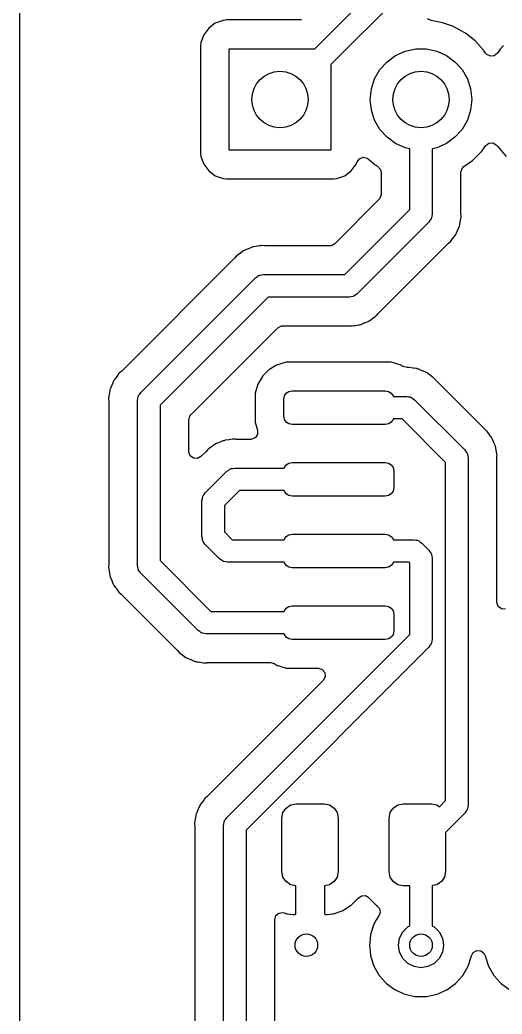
# Model space of a CAD drawing. Extents: x 61 to 228, y -146 to -45.
# Drawn here: x 61.47 to 70.02, y -131.78 to -114.16 of the extents above; entities that cross this region are included whole.
import ezdxf

# ---------------------------------------------------------------- set-up
doc = ezdxf.new("R2010")
doc.units = 0
doc.layers.add('BLACK', color=7, linetype='CONTINUOUS')

msp = doc.modelspace()

# ---------------------------------------------------------------- linework, layer by layer
at = {"layer": 'BLACK', "linetype": 'CONTINUOUS'}
for p, q in [((61.4685, -145.415), (61.4685, -45.0845)), ((66.6972, -114.67), (68.6045, -112.763)), ((68.9459, -112.987), (66.98, -114.953)), ((65.1319, -114.161), (65.0697, -114.168)), ((66.4343, -114.161), (65.1319, -114.161)), ((66.4611, -114.159), (66.4343, -114.161)), ((68.7607, -114.171), (68.6971, -114.14)), ((64.8167, -114.307), (64.7294, -114.423)), ((64.9333, -114.219), (64.8167, -114.307)), ((65.0697, -114.168), (64.9333, -114.219)), ((68.9359, -114.203), (68.7607, -114.171)), ((68.941, -114.204), (68.9359, -114.203)), ((68.9359, -114.203), (68.9359, -114.203)), ((68.9459, -114.205), (68.941, -114.204)), ((69.1545, -114.279), (68.9459, -114.205)), ((68.9459, -114.205), (68.9459, -114.205)), ((69.1594, -114.281), (69.1545, -114.279)), ((69.1545, -114.279), (69.1545, -114.279)), ((69.1639, -114.283), (69.1594, -114.281)), ((69.3576, -114.39), (69.1639, -114.283)), ((69.1639, -114.283), (69.1639, -114.283)), ((64.7294, -114.423), (64.6783, -114.56)), ((69.3621, -114.393), (69.3576, -114.39)), ((69.3576, -114.39), (69.3576, -114.39)), ((69.3662, -114.396), (69.3621, -114.393)), ((69.5398, -114.533), (69.3662, -114.396)), ((69.3662, -114.396), (69.3662, -114.396)), ((64.6783, -114.56), (64.6715, -114.622)), ((64.6715, -114.622), (64.6715, -116.518)), ((65.18, -116.47), (65.18, -114.67)), ((65.18, -114.67), (66.6972, -114.67)), ((68.3019, -114.714), (68.4859, -114.675)), ((68.4859, -114.675), (68.6741, -114.675)), ((68.6741, -114.675), (68.8581, -114.714)), ((69.5439, -114.536), (69.5398, -114.533)), ((69.5398, -114.533), (69.5398, -114.533)), ((69.5966, -114.594), (69.5439, -114.536)), ((69.6907, -114.698), (69.5966, -114.594)), ((69.9816, -114.681), (69.9348, -114.749)), ((70.043, -114.616), (69.9816, -114.681)), ((67.9778, -114.901), (68.13, -114.791)), ((68.13, -114.791), (68.3019, -114.714)), ((68.8581, -114.714), (69.03, -114.791)), ((69.03, -114.791), (69.1822, -114.901)), ((69.6998, -114.708), (69.6907, -114.698)), ((69.7026, -114.712), (69.6998, -114.708)), ((69.725, -114.747), (69.7026, -114.712)), ((69.7026, -114.712), (69.7026, -114.712)), ((69.7457, -114.771), (69.725, -114.747)), ((69.8094, -114.802), (69.7457, -114.771)), ((69.8799, -114.794), (69.8094, -114.802)), ((69.9348, -114.749), (69.8799, -114.794)), ((66.98, -114.953), (66.98, -116.47)), ((67.7578, -115.204), (67.8519, -115.041)), ((67.8519, -115.041), (67.9778, -114.901)), ((69.1822, -114.901), (69.3081, -115.041)), ((69.3081, -115.041), (69.4022, -115.204)), ((67.6997, -115.383), (67.7578, -115.204)), ((69.4022, -115.204), (69.4603, -115.383)), ((67.68, -115.57), (67.6997, -115.383)), ((69.4603, -115.383), (69.48, -115.57)), ((67.6997, -115.757), (67.68, -115.57)), ((69.48, -115.57), (69.4603, -115.757)), ((67.7578, -115.936), (67.6997, -115.757)), ((69.4603, -115.757), (69.4022, -115.936)), ((67.8519, -116.099), (67.7578, -115.936)), ((67.9778, -116.239), (67.8519, -116.099)), ((69.3081, -116.099), (69.1822, -116.239)), ((69.4022, -115.936), (69.3081, -116.099)), ((68.13, -116.349), (67.9778, -116.239)), ((69.1822, -116.239), (69.03, -116.349)), ((68.3019, -116.426), (68.13, -116.349)), ((68.38, -116.443), (68.3019, -116.426)), ((68.38, -117.519), (68.38, -116.443)), ((68.8581, -116.426), (68.78, -116.443)), ((68.78, -116.443), (68.78, -117.602)), ((69.03, -116.349), (68.8581, -116.426)), ((69.6751, -116.46), (69.7254, -116.39)), ((69.7254, -116.39), (69.7814, -116.346)), ((69.7814, -116.346), (69.8521, -116.34)), ((69.8521, -116.34), (69.915, -116.373)), ((69.915, -116.373), (69.9351, -116.398)), ((69.9351, -116.398), (69.9368, -116.4)), ((69.9368, -116.4), (69.9368, -116.4)), ((69.9368, -116.4), (69.9395, -116.405)), ((69.9395, -116.405), (70.0911, -116.58)), ((64.6715, -116.518), (64.6783, -116.58)), ((64.6783, -116.58), (64.7294, -116.717)), ((66.98, -116.47), (65.18, -116.47)), ((67.4457, -116.677), (67.4883, -116.62)), ((67.4883, -116.62), (67.5549, -116.595)), ((67.5549, -116.595), (67.6242, -116.61)), ((67.6242, -116.61), (67.6441, -116.624)), ((67.6441, -116.624), (67.7693, -116.728)), ((69.4922, -116.649), (69.6563, -116.486)), ((69.6563, -116.486), (69.6751, -116.46)), ((64.7294, -116.717), (64.8167, -116.833)), ((67.3433, -116.833), (67.4306, -116.717)), ((67.4306, -116.717), (67.4345, -116.706)), ((67.4345, -116.706), (67.4457, -116.677)), ((67.7693, -116.728), (67.8012, -116.746)), ((67.8012, -116.746), (67.8091, -116.751)), ((67.8091, -116.751), (67.8578, -116.803)), ((67.8578, -116.803), (67.8715, -116.86)), ((69.2885, -116.86), (69.3085, -116.792)), ((69.3085, -116.792), (69.3413, -116.757)), ((69.3413, -116.757), (69.4922, -116.649)), ((64.8167, -116.833), (64.9333, -116.921)), ((64.9333, -116.921), (65.0697, -116.972)), ((65.0697, -116.972), (65.1319, -116.978)), ((65.1319, -116.978), (67.0281, -116.978)), ((67.0281, -116.978), (67.0903, -116.972)), ((67.0903, -116.972), (67.2267, -116.921)), ((67.2267, -116.921), (67.3433, -116.833)), ((67.8715, -116.86), (67.8715, -117.256)), ((69.2885, -117.577), (69.2885, -116.86)), ((67.8515, -117.324), (67.8346, -117.345)), ((67.8715, -117.256), (67.8515, -117.324)), ((67.8346, -117.345), (67.0534, -118.127)), ((67.2272, -118.672), (68.38, -117.519)), ((68.7601, -117.689), (68.7392, -117.715)), ((68.7626, -117.678), (68.7601, -117.689)), ((68.7688, -117.668), (68.7626, -117.678)), ((68.7725, -117.635), (68.7688, -117.668)), ((68.78, -117.602), (68.7725, -117.635)), ((69.2807, -117.71), (69.2909, -117.654)), ((69.2887, -117.585), (69.2885, -117.577)), ((69.2923, -117.647), (69.2887, -117.585)), ((69.2909, -117.654), (69.2923, -117.647)), ((68.7214, -117.743), (67.4512, -119.014)), ((68.7392, -117.715), (68.7214, -117.743)), ((69.2365, -117.87), (69.261, -117.815)), ((69.261, -117.815), (69.2624, -117.808)), ((69.2624, -117.808), (69.2632, -117.805)), ((69.2632, -117.805), (69.2679, -117.789)), ((69.2679, -117.789), (69.2685, -117.787)), ((69.2685, -117.787), (69.2713, -117.779)), ((69.2713, -117.779), (69.2796, -117.716)), ((69.2796, -117.716), (69.2807, -117.71)), ((69.1104, -118.08), (69.1471, -118.027)), ((69.1471, -118.027), (69.151, -118.022)), ((69.151, -118.022), (69.1905, -117.972)), ((69.1905, -117.972), (69.1936, -117.965)), ((69.1936, -117.965), (69.195, -117.963)), ((69.195, -117.963), (69.2034, -117.948)), ((69.2034, -117.948), (69.2046, -117.945)), ((69.2046, -117.945), (69.209, -117.939)), ((69.209, -117.939), (69.2121, -117.931)), ((69.2121, -117.931), (69.2322, -117.88)), ((69.2322, -117.88), (69.2348, -117.874)), ((69.2348, -117.874), (69.2365, -117.87)), ((65.5151, -118.217), (65.4688, -118.234)), ((65.5212, -118.214), (65.5151, -118.217)), ((65.5728, -118.192), (65.5212, -118.214)), ((65.5797, -118.189), (65.5728, -118.192)), ((65.5872, -118.187), (65.5797, -118.189)), ((65.5897, -118.187), (65.5872, -118.187)), ((65.606, -118.182), (65.5897, -118.187)), ((65.6087, -118.182), (65.606, -118.182)), ((65.6158, -118.179), (65.6087, -118.182)), ((65.6792, -118.171), (65.6158, -118.179)), ((65.6857, -118.17), (65.6792, -118.171)), ((65.7164, -118.165), (65.6857, -118.17)), ((65.7412, -118.161), (65.7164, -118.165)), ((65.7486, -118.159), (65.7412, -118.161)), ((65.7412, -118.161), (65.7412, -118.161)), ((65.7562, -118.16), (65.7486, -118.159)), ((65.8063, -118.163), (65.7562, -118.16)), ((65.7562, -118.16), (65.7562, -118.16)), ((65.8149, -118.163), (65.8063, -118.163)), ((66.9643, -118.163), (65.8149, -118.163)), ((66.9911, -118.161), (66.9643, -118.163)), ((67.0534, -118.127), (66.9911, -118.161)), ((67.8284, -119.356), (69.0605, -118.123)), ((69.0605, -118.123), (69.0668, -118.118)), ((69.0668, -118.118), (69.1047, -118.085)), ((69.1047, -118.085), (69.1104, -118.08)), ((69.1047, -118.085), (69.1047, -118.085)), ((65.2676, -118.388), (63.2735, -120.383)), ((65.2726, -118.383), (65.2676, -118.388)), ((65.309, -118.342), (65.2726, -118.383)), ((65.314, -118.337), (65.309, -118.342)), ((65.309, -118.342), (65.309, -118.342)), ((65.3203, -118.332), (65.314, -118.337)), ((65.3667, -118.3), (65.3203, -118.332)), ((65.3203, -118.332), (65.3203, -118.332)), ((65.372, -118.297), (65.3667, -118.3)), ((65.4227, -118.258), (65.372, -118.297)), ((65.4296, -118.255), (65.4227, -118.258)), ((65.4319, -118.253), (65.4296, -118.255)), ((65.4467, -118.245), (65.4319, -118.253)), ((65.4491, -118.244), (65.4467, -118.245)), ((65.4553, -118.24), (65.4491, -118.244)), ((65.4688, -118.234), (65.4553, -118.24)), ((63.6126, -120.763), (65.6448, -118.73)), ((65.6448, -118.73), (65.6731, -118.713)), ((65.6731, -118.713), (65.6993, -118.692)), ((65.6993, -118.692), (65.7105, -118.689)), ((65.7105, -118.689), (65.7202, -118.683)), ((65.7202, -118.683), (65.7534, -118.679)), ((65.7534, -118.679), (65.786, -118.672)), ((65.786, -118.672), (67.2272, -118.672)), ((65.8688, -119.072), (63.954, -120.987)), ((67.31, -119.072), (65.8688, -119.072)), ((67.3426, -119.065), (67.31, -119.072)), ((67.3758, -119.061), (67.3426, -119.065)), ((67.3855, -119.055), (67.3758, -119.061)), ((67.3967, -119.052), (67.3855, -119.055)), ((67.4229, -119.031), (67.3967, -119.052)), ((67.4512, -119.014), (67.4229, -119.031)), ((67.6733, -119.486), (67.724, -119.447)), ((67.724, -119.447), (67.7293, -119.444)), ((67.7293, -119.444), (67.7757, -119.412)), ((67.7757, -119.412), (67.782, -119.407)), ((67.7757, -119.412), (67.7757, -119.412)), ((67.782, -119.407), (67.7954, -119.392)), ((67.7954, -119.392), (67.8234, -119.361)), ((67.8234, -119.361), (67.8284, -119.356)), ((64.4994, -121.161), (66.0426, -119.617)), ((66.0426, -119.617), (66.1049, -119.583)), ((66.1049, -119.583), (66.1317, -119.581)), ((66.1317, -119.581), (67.2811, -119.581)), ((67.2811, -119.581), (67.2897, -119.581)), ((67.2897, -119.581), (67.3398, -119.584)), ((67.3398, -119.584), (67.3398, -119.584)), ((67.3398, -119.584), (67.3474, -119.585)), ((67.3474, -119.585), (67.3548, -119.583)), ((67.3548, -119.583), (67.3874, -119.578)), ((67.3548, -119.583), (67.3548, -119.583)), ((67.3874, -119.578), (67.4103, -119.574)), ((67.4103, -119.574), (67.4168, -119.573)), ((67.4168, -119.573), (67.4802, -119.565)), ((67.4802, -119.565), (67.4873, -119.562)), ((67.4873, -119.562), (67.49, -119.562)), ((67.49, -119.562), (67.5063, -119.557)), ((67.5063, -119.557), (67.5088, -119.557)), ((67.5088, -119.557), (67.5163, -119.555)), ((67.5163, -119.555), (67.5748, -119.53)), ((67.5748, -119.53), (67.5809, -119.527)), ((67.5809, -119.527), (67.5863, -119.525)), ((67.5863, -119.525), (67.6407, -119.504)), ((67.6407, -119.504), (67.6469, -119.5)), ((67.6469, -119.5), (67.6493, -119.499)), ((67.6493, -119.499), (67.6641, -119.491)), ((67.6641, -119.491), (67.6664, -119.489)), ((67.6664, -119.489), (67.6733, -119.486)), ((66.0093, -120.286), (65.896, -120.353)), ((66.0324, -120.272), (66.0093, -120.286)), ((66.04, -120.27), (66.0324, -120.272)), ((66.1277, -120.244), (66.04, -120.27)), ((66.04, -120.27), (66.04, -120.27)), ((66.1922, -120.225), (66.1277, -120.244)), ((66.1986, -120.225), (66.1922, -120.225)), ((66.227, -120.223), (66.1986, -120.225)), ((66.1986, -120.225), (66.1986, -120.225)), ((66.2295, -120.222), (66.227, -120.223)), ((66.227, -120.223), (66.227, -120.223)), ((68.0125, -120.222), (66.2295, -120.222)), ((68.0149, -120.223), (68.0125, -120.222)), ((68.015, -120.223), (68.0149, -120.223)), ((68.0434, -120.225), (68.015, -120.223)), ((68.0498, -120.225), (68.0434, -120.225)), ((68.0434, -120.225), (68.0434, -120.225)), ((68.1143, -120.244), (68.0498, -120.225)), ((68.202, -120.27), (68.1143, -120.244)), ((68.2096, -120.272), (68.202, -120.27)), ((68.202, -120.27), (68.202, -120.27)), ((68.263, -120.303), (68.2096, -120.272)), ((68.3344, -120.321), (68.263, -120.303)), ((68.3632, -120.319), (68.3344, -120.321)), ((68.3708, -120.319), (68.3632, -120.319)), ((68.3632, -120.319), (68.3632, -120.319)), ((68.4336, -120.33), (68.3708, -120.319)), ((68.4401, -120.331), (68.4336, -120.33)), ((68.4538, -120.333), (68.4401, -120.331)), ((68.496, -120.339), (68.4538, -120.333)), ((63.1829, -120.484), (63.1435, -120.534)), ((63.1869, -120.479), (63.1829, -120.484)), ((63.2192, -120.433), (63.1869, -120.479)), ((63.2236, -120.426), (63.2192, -120.433)), ((63.2672, -120.388), (63.2236, -120.426)), ((63.2735, -120.383), (63.2672, -120.388)), ((65.7675, -120.481), (65.7219, -120.558)), ((65.7715, -120.474), (65.7675, -120.481)), ((65.7675, -120.481), (65.7675, -120.481)), ((65.8892, -120.357), (65.7715, -120.474)), ((65.896, -120.353), (65.8892, -120.357)), ((65.896, -120.353), (65.896, -120.353)), ((68.5035, -120.34), (68.496, -120.339)), ((68.496, -120.339), (68.496, -120.339)), ((68.5106, -120.342), (68.5035, -120.34)), ((68.5132, -120.343), (68.5106, -120.342)), ((68.5294, -120.348), (68.5132, -120.343)), ((68.532, -120.349), (68.5294, -120.348)), ((68.5394, -120.35), (68.532, -120.349)), ((68.5977, -120.376), (68.5394, -120.35)), ((68.6037, -120.379), (68.5977, -120.376)), ((68.6562, -120.399), (68.6037, -120.379)), ((68.6633, -120.402), (68.6562, -120.399)), ((68.6562, -120.399), (68.6562, -120.399)), ((68.6695, -120.406), (68.6633, -120.402)), ((68.6718, -120.408), (68.6695, -120.406)), ((68.6865, -120.416), (68.6718, -120.408)), ((68.6888, -120.417), (68.6865, -120.416)), ((68.6957, -120.421), (68.6888, -120.417)), ((68.7017, -120.425), (68.6957, -120.421)), ((68.746, -120.46), (68.7017, -120.425)), ((68.7513, -120.464), (68.746, -120.46)), ((68.8036, -120.501), (68.7513, -120.464)), ((68.8277, -120.528), (68.8036, -120.501)), ((63.0992, -120.632), (63.073, -120.691)), ((63.1018, -120.626), (63.0992, -120.632)), ((63.1222, -120.574), (63.1018, -120.626)), ((63.125, -120.567), (63.1222, -120.574)), ((63.1222, -120.574), (63.1222, -120.574)), ((63.1294, -120.561), (63.125, -120.567)), ((63.1306, -120.558), (63.1294, -120.561)), ((63.139, -120.543), (63.1306, -120.558)), ((63.1404, -120.541), (63.139, -120.543)), ((63.1435, -120.534), (63.1404, -120.541)), ((65.6869, -120.617), (65.6404, -120.777)), ((65.7219, -120.558), (65.6869, -120.617)), ((68.8416, -120.544), (68.8277, -120.528)), ((68.8474, -120.55), (68.8416, -120.544)), ((69.6986, -121.402), (68.8474, -120.55)), ((63.0533, -120.796), (63.0417, -120.859)), ((63.0417, -120.859), (63.0421, -120.867)), ((63.0544, -120.79), (63.0533, -120.796)), ((63.0617, -120.734), (63.0544, -120.79)), ((63.0627, -120.727), (63.0617, -120.734)), ((63.0617, -120.734), (63.0617, -120.734)), ((63.0655, -120.719), (63.0627, -120.727)), ((63.0661, -120.717), (63.0655, -120.719)), ((63.0708, -120.701), (63.0661, -120.717)), ((63.0716, -120.698), (63.0708, -120.701)), ((63.073, -120.691), (63.0716, -120.698)), ((63.5615, -120.871), (63.5652, -120.838)), ((63.5652, -120.838), (63.5714, -120.828)), ((63.5714, -120.828), (63.5739, -120.817)), ((63.5739, -120.817), (63.5948, -120.791)), ((63.5948, -120.791), (63.6126, -120.763)), ((65.6384, -120.803), (65.6375, -120.814)), ((65.6375, -120.814), (65.6375, -121.248)), ((65.6399, -120.784), (65.6384, -120.803)), ((65.6404, -120.777), (65.6399, -120.784)), ((65.6399, -120.784), (65.6399, -120.784)), ((66.146, -120.881), (66.1574, -120.824)), ((66.1574, -120.824), (66.1899, -120.775)), ((66.1899, -120.775), (66.2386, -120.742)), ((66.2386, -120.742), (66.296, -120.731)), ((66.296, -120.731), (67.946, -120.731)), ((67.946, -120.731), (68.0034, -120.742)), ((68.0034, -120.742), (68.0521, -120.775)), ((68.0521, -120.775), (68.0846, -120.824)), ((68.0846, -120.824), (68.0861, -120.831)), ((68.0861, -120.831), (68.3263, -120.831)), ((68.3263, -120.831), (68.3589, -120.838)), ((68.3589, -120.838), (68.3921, -120.842)), ((68.3921, -120.842), (68.4018, -120.848)), ((68.4018, -120.848), (68.413, -120.851)), ((68.413, -120.851), (68.4391, -120.872)), ((63.0421, -120.867), (63.0421, -120.867)), ((63.0421, -120.867), (63.0453, -120.921)), ((63.0453, -120.921), (63.0455, -120.929)), ((63.0455, -120.929), (63.0455, -123.796)), ((63.554, -120.904), (63.5615, -120.871)), ((63.554, -123.825), (63.554, -120.904)), ((63.954, -120.987), (63.954, -123.742)), ((66.146, -121.181), (66.146, -120.881)), ((68.4391, -120.872), (68.4674, -120.89)), ((68.4674, -120.89), (69.3567, -121.779)), ((64.4625, -121.25), (64.4825, -121.182)), ((64.4825, -121.182), (64.4994, -121.161)), ((66.1574, -121.238), (66.146, -121.181)), ((64.4625, -121.81), (64.4625, -121.25)), ((65.6375, -121.248), (65.6377, -121.25)), ((65.6377, -121.25), (65.6377, -121.25)), ((65.6377, -121.25), (65.6392, -121.27)), ((65.6392, -121.27), (65.6404, -121.285)), ((65.6404, -121.285), (65.6422, -121.291)), ((65.6422, -121.291), (65.6422, -121.291)), ((65.6422, -121.291), (65.683, -121.431)), ((66.1899, -121.287), (66.1574, -121.238)), ((66.2386, -121.32), (66.1899, -121.287)), ((66.296, -121.331), (66.2386, -121.32)), ((67.946, -121.331), (66.296, -121.331)), ((68.0034, -121.32), (67.946, -121.331)), ((68.0521, -121.287), (68.0034, -121.32)), ((68.0846, -121.238), (68.0521, -121.287)), ((68.0861, -121.231), (68.0846, -121.238)), ((68.2432, -121.231), (68.0861, -121.231)), ((69.015, -122.003), (68.2432, -121.231)), ((65.6442, -121.562), (65.5796, -121.591)), ((65.6828, -121.502), (65.6442, -121.562)), ((65.683, -121.431), (65.6828, -121.502)), ((69.7038, -121.407), (69.6986, -121.402)), ((69.7412, -121.44), (69.7038, -121.407)), ((69.7504, -121.448), (69.7412, -121.44)), ((69.7547, -121.454), (69.7504, -121.448)), ((69.7865, -121.501), (69.7547, -121.454)), ((69.7547, -121.454), (69.7547, -121.454)), ((69.7904, -121.506), (69.7865, -121.501)), ((69.7931, -121.51), (69.7904, -121.506)), ((69.8247, -121.551), (69.7931, -121.51)), ((69.8293, -121.557), (69.8247, -121.551)), ((69.8247, -121.551), (69.8247, -121.551)), ((69.8324, -121.564), (69.8293, -121.557)), ((69.8337, -121.566), (69.8324, -121.564)), ((69.8419, -121.581), (69.8337, -121.566)), ((64.8587, -121.729), (64.8123, -121.761)), ((64.864, -121.726), (64.8587, -121.729)), ((64.8814, -121.712), (64.864, -121.726)), ((64.9087, -121.691), (64.8814, -121.712)), ((64.9147, -121.687), (64.9087, -121.691)), ((64.9087, -121.691), (64.9087, -121.691)), ((64.9217, -121.684), (64.9147, -121.687)), ((64.9239, -121.682), (64.9217, -121.684)), ((64.9387, -121.674), (64.9239, -121.682)), ((64.9411, -121.673), (64.9387, -121.674)), ((64.9473, -121.669), (64.9411, -121.673)), ((64.9563, -121.665), (64.9473, -121.669)), ((65.0071, -121.646), (64.9563, -121.665)), ((65.0132, -121.643), (65.0071, -121.646)), ((65.0648, -121.621), (65.0132, -121.643)), ((65.0717, -121.618), (65.0648, -121.621)), ((65.0648, -121.621), (65.0648, -121.621)), ((65.0792, -121.616), (65.0717, -121.618)), ((65.0817, -121.616), (65.0792, -121.616)), ((65.0981, -121.611), (65.0817, -121.616)), ((65.1007, -121.611), (65.0981, -121.611)), ((65.1078, -121.608), (65.1007, -121.611)), ((65.1712, -121.6), (65.1078, -121.608)), ((65.1777, -121.599), (65.1712, -121.6)), ((65.2305, -121.59), (65.1777, -121.599)), ((65.2332, -121.59), (65.2305, -121.59)), ((65.2406, -121.588), (65.2332, -121.59)), ((65.2332, -121.59), (65.2332, -121.59)), ((65.2482, -121.589), (65.2406, -121.588)), ((65.2983, -121.592), (65.2482, -121.589)), ((65.2482, -121.589), (65.2482, -121.589)), ((65.3069, -121.593), (65.2983, -121.592)), ((65.562, -121.593), (65.3069, -121.593)), ((65.5796, -121.591), (65.562, -121.593)), ((69.8432, -121.583), (69.8419, -121.581)), ((69.8475, -121.589), (69.8432, -121.583)), ((69.8502, -121.596), (69.8475, -121.589)), ((69.8701, -121.649), (69.8502, -121.596)), ((69.8502, -121.596), (69.8502, -121.596)), ((69.8726, -121.655), (69.8701, -121.649)), ((69.8926, -121.701), (69.8726, -121.655)), ((69.8982, -121.714), (69.8926, -121.701)), ((69.8995, -121.721), (69.8982, -121.714)), ((69.9003, -121.724), (69.8995, -121.721)), ((69.9048, -121.74), (69.9003, -121.724)), ((69.9054, -121.743), (69.9048, -121.74)), ((64.4628, -121.819), (64.4625, -121.81)), ((64.4876, -121.886), (64.4628, -121.819)), ((64.5445, -121.928), (64.4876, -121.886)), ((64.6776, -121.899), (64.6153, -121.933)), ((64.7596, -121.817), (64.6776, -121.899)), ((64.7646, -121.812), (64.7596, -121.817)), ((64.801, -121.771), (64.7646, -121.812)), ((64.806, -121.766), (64.801, -121.771)), ((64.801, -121.771), (64.801, -121.771)), ((64.8123, -121.761), (64.806, -121.766)), ((64.8123, -121.761), (64.8123, -121.761)), ((69.3567, -121.779), (69.3744, -121.807)), ((69.3744, -121.807), (69.3952, -121.833)), ((69.3952, -121.833), (69.3978, -121.844)), ((69.3978, -121.844), (69.4039, -121.854)), ((69.4039, -121.854), (69.4076, -121.887)), ((69.4076, -121.887), (69.415, -121.92)), ((69.9081, -121.75), (69.9054, -121.743)), ((69.9157, -121.812), (69.9081, -121.75)), ((69.9158, -121.813), (69.9157, -121.812)), ((69.9167, -121.82), (69.9158, -121.813)), ((69.9277, -121.883), (69.9167, -121.82)), ((69.9238, -121.94), (69.9272, -121.89)), ((69.9272, -121.89), (69.9277, -121.883)), ((69.9272, -121.89), (69.9272, -121.89)), ((64.6153, -121.933), (64.5445, -121.928)), ((66.1559, -122.101), (66.1574, -122.094)), ((66.1574, -122.094), (66.1899, -122.045)), ((66.1899, -122.045), (66.2386, -122.012)), ((66.2386, -122.012), (66.296, -122.001)), ((66.296, -122.001), (67.946, -122.001)), ((67.946, -122.001), (68.0034, -122.012)), ((68.0034, -122.012), (68.0521, -122.045)), ((68.0521, -122.045), (68.0846, -122.094)), ((68.0846, -122.094), (68.096, -122.151)), ((69.015, -127.994), (69.015, -122.003)), ((69.415, -121.92), (69.415, -128.077)), ((69.9235, -121.949), (69.9238, -121.94)), ((69.9235, -124.477), (69.9235, -121.949)), ((64.7556, -122.541), (65.1368, -122.159)), ((65.1368, -122.159), (65.1651, -122.142)), ((65.1651, -122.142), (65.1913, -122.121)), ((65.1913, -122.121), (65.2025, -122.118)), ((65.2025, -122.118), (65.2122, -122.112)), ((65.2122, -122.112), (65.2454, -122.108)), ((65.2454, -122.108), (65.278, -122.101)), ((65.278, -122.101), (66.1559, -122.101)), ((68.096, -122.151), (68.096, -122.451)), ((64.7045, -122.649), (64.7082, -122.616)), ((64.7082, -122.616), (64.7144, -122.606)), ((64.7144, -122.606), (64.7169, -122.595)), ((64.7169, -122.595), (64.7378, -122.569)), ((64.7378, -122.569), (64.7556, -122.541)), ((65.3608, -122.501), (65.097, -122.765)), ((66.1559, -122.501), (65.3608, -122.501)), ((66.1574, -122.508), (66.1559, -122.501)), ((66.1899, -122.557), (66.1574, -122.508)), ((66.2386, -122.59), (66.1899, -122.557)), ((66.296, -122.601), (66.2386, -122.59)), ((67.946, -122.601), (66.296, -122.601)), ((68.0034, -122.59), (67.946, -122.601)), ((68.0521, -122.557), (68.0034, -122.59)), ((68.0846, -122.508), (68.0521, -122.557)), ((68.096, -122.451), (68.0846, -122.508)), ((64.697, -122.682), (64.7045, -122.649)), ((64.697, -123.317), (64.697, -122.682)), ((65.097, -122.765), (65.097, -123.234)), ((64.7044, -123.35), (64.697, -123.317)), ((65.097, -123.234), (65.2338, -123.371)), ((66.1574, -123.364), (66.1899, -123.315)), ((66.1899, -123.315), (66.2386, -123.282)), ((66.2386, -123.282), (66.296, -123.271)), ((66.296, -123.271), (67.946, -123.271)), ((67.946, -123.271), (68.0034, -123.282)), ((68.0034, -123.282), (68.0521, -123.315)), ((68.0521, -123.315), (68.0846, -123.364)), ((64.7081, -123.383), (64.7044, -123.35)), ((64.7142, -123.393), (64.7081, -123.383)), ((64.7168, -123.404), (64.7142, -123.393)), ((64.7376, -123.43), (64.7168, -123.404)), ((64.7553, -123.458), (64.7376, -123.43)), ((65.0096, -123.712), (64.7553, -123.458)), ((65.2338, -123.371), (66.1559, -123.371)), ((66.1559, -123.371), (66.1574, -123.364)), ((68.0846, -123.364), (68.0861, -123.371)), ((68.0861, -123.371), (68.4533, -123.371)), ((68.4533, -123.371), (68.4859, -123.378)), ((68.4859, -123.378), (68.5191, -123.382)), ((68.5191, -123.382), (68.5288, -123.388)), ((68.5288, -123.388), (68.54, -123.391)), ((68.54, -123.391), (68.5661, -123.412)), ((68.5661, -123.412), (68.5944, -123.43)), ((68.5944, -123.43), (68.7217, -123.557)), ((68.7217, -123.557), (68.7394, -123.585)), ((68.7394, -123.585), (68.7602, -123.611)), ((68.7602, -123.611), (68.7628, -123.622)), ((68.7628, -123.622), (68.7689, -123.632)), ((68.7689, -123.632), (68.7726, -123.665)), ((68.7726, -123.665), (68.78, -123.698)), ((63.0424, -123.846), (63.0413, -123.862)), ((63.0452, -123.805), (63.0424, -123.846)), ((63.0455, -123.796), (63.0452, -123.805)), ((63.5614, -123.858), (63.554, -123.825)), ((63.954, -123.742), (64.8528, -124.641)), ((65.0379, -123.73), (65.0096, -123.712)), ((65.064, -123.751), (65.0379, -123.73)), ((65.0752, -123.754), (65.064, -123.751)), ((65.0849, -123.76), (65.0752, -123.754)), ((65.1181, -123.764), (65.0849, -123.76)), ((65.1507, -123.771), (65.1181, -123.764)), ((66.1559, -123.771), (65.1507, -123.771)), ((66.1574, -123.778), (66.1559, -123.771)), ((66.1899, -123.827), (66.1574, -123.778)), ((66.2386, -123.86), (66.1899, -123.827)), ((68.0521, -123.827), (68.0034, -123.86)), ((68.0846, -123.778), (68.0521, -123.827)), ((68.0861, -123.771), (68.0846, -123.778)), ((68.3702, -123.771), (68.0861, -123.771)), ((68.38, -123.781), (68.3702, -123.771)), ((68.38, -125.051), (68.38, -123.781)), ((68.78, -123.698), (68.78, -125.134)), ((63.0413, -123.862), (63.0426, -123.87)), ((63.0426, -123.87), (63.0426, -123.87)), ((63.0426, -123.87), (63.0447, -123.882)), ((63.0447, -123.882), (63.0519, -123.923)), ((63.0519, -123.923), (63.0523, -123.925)), ((63.0523, -123.925), (63.0532, -123.932)), ((63.0532, -123.932), (63.0609, -123.995)), ((63.0609, -123.995), (63.0636, -124.002)), ((63.0636, -124.002), (63.0642, -124.005)), ((63.0642, -124.005), (63.0687, -124.021)), ((63.0687, -124.021), (63.0694, -124.024)), ((63.0694, -124.024), (63.0708, -124.031)), ((63.0708, -124.031), (63.093, -124.082)), ((63.5651, -123.891), (63.5614, -123.858)), ((63.5712, -123.901), (63.5651, -123.891)), ((63.5738, -123.912), (63.5712, -123.901)), ((63.5946, -123.938), (63.5738, -123.912)), ((63.6123, -123.966), (63.5946, -123.938)), ((64.6286, -124.982), (63.6123, -123.966)), ((66.296, -123.871), (66.2386, -123.86)), ((67.946, -123.871), (66.296, -123.871)), ((68.0034, -123.86), (67.946, -123.871)), ((63.093, -124.082), (63.0964, -124.09)), ((63.0964, -124.09), (63.0989, -124.096)), ((63.0989, -124.096), (63.1186, -124.148)), ((63.1186, -124.148), (63.1215, -124.156)), ((63.1215, -124.156), (63.1258, -124.162)), ((63.1258, -124.162), (63.1271, -124.164)), ((63.1271, -124.164), (63.1353, -124.179)), ((63.1353, -124.179), (63.1366, -124.181)), ((63.1366, -124.181), (63.1397, -124.188)), ((63.1397, -124.188), (63.1727, -124.231)), ((63.1727, -124.231), (63.1786, -124.239)), ((63.1786, -124.239), (63.1825, -124.244)), ((63.1825, -124.244), (63.2143, -124.291)), ((63.2143, -124.291), (63.2143, -124.291)), ((63.2143, -124.291), (63.2186, -124.297)), ((63.2186, -124.297), (63.2243, -124.302)), ((63.2243, -124.302), (63.2243, -124.302)), ((63.2243, -124.302), (63.2652, -124.338)), ((63.2652, -124.338), (63.2704, -124.343)), ((63.2704, -124.343), (64.2485, -125.322)), ((66.1899, -124.585), (66.2386, -124.552)), ((66.2386, -124.552), (66.296, -124.541)), ((66.296, -124.541), (67.946, -124.541)), ((67.946, -124.541), (68.0034, -124.552)), ((68.0034, -124.552), (68.0521, -124.585)), ((69.9238, -124.486), (69.9235, -124.477)), ((69.9486, -124.553), (69.9238, -124.486)), ((70.0055, -124.595), (69.9486, -124.553)), ((64.8528, -124.641), (66.1559, -124.641)), ((66.1559, -124.641), (66.1574, -124.634)), ((66.1574, -124.634), (66.1899, -124.585)), ((68.0521, -124.585), (68.0846, -124.634)), ((68.0846, -124.634), (68.096, -124.691)), ((68.096, -124.691), (68.096, -124.991)), ((70.0763, -124.6), (70.0055, -124.595)), ((64.6569, -125), (64.6286, -124.982)), ((64.683, -125.021), (64.6569, -125)), ((64.6942, -125.024), (64.683, -125.021)), ((64.7039, -125.03), (64.6942, -125.024)), ((64.7371, -125.034), (64.7039, -125.03)), ((64.7697, -125.041), (64.7371, -125.034)), ((66.1559, -125.041), (64.7697, -125.041)), ((65.1366, -128.295), (68.38, -125.051)), ((66.1574, -125.048), (66.1559, -125.041)), ((66.1899, -125.097), (66.1574, -125.048)), ((68.0846, -125.048), (68.0521, -125.097)), ((68.096, -124.991), (68.0846, -125.048)), ((66.2386, -125.13), (66.1899, -125.097)), ((66.296, -125.141), (66.2386, -125.13)), ((67.946, -125.141), (66.296, -125.141)), ((68.0034, -125.13), (67.946, -125.141)), ((68.0521, -125.097), (68.0034, -125.13)), ((68.7392, -125.247), (68.7214, -125.276)), ((68.7601, -125.221), (68.7392, -125.247)), ((68.7626, -125.21), (68.7601, -125.221)), ((68.7688, -125.2), (68.7626, -125.21)), ((68.7725, -125.167), (68.7688, -125.2)), ((68.78, -125.134), (68.7725, -125.167)), ((64.2485, -125.322), (64.2544, -125.328)), ((64.2544, -125.328), (64.2924, -125.371)), ((64.2924, -125.371), (64.3418, -125.406)), ((64.3418, -125.406), (64.3447, -125.408)), ((64.3447, -125.408), (64.35, -125.412)), ((64.35, -125.412), (64.4003, -125.451)), ((68.7214, -125.276), (65.478, -128.519)), ((64.4003, -125.451), (64.4072, -125.455)), ((64.4072, -125.455), (64.4095, -125.456)), ((64.4095, -125.456), (64.4242, -125.464)), ((64.4242, -125.464), (64.4265, -125.466)), ((64.4265, -125.466), (64.4327, -125.47)), ((64.4327, -125.47), (64.4398, -125.473)), ((64.4398, -125.473), (64.4398, -125.473)), ((64.4398, -125.473), (64.4923, -125.493)), ((64.4923, -125.493), (64.4983, -125.496)), ((64.4983, -125.496), (64.5566, -125.522)), ((64.5566, -125.522), (64.564, -125.523)), ((64.564, -125.523), (64.5666, -125.524)), ((64.5666, -125.524), (64.5828, -125.529)), ((64.5828, -125.529), (64.5854, -125.53)), ((64.5854, -125.53), (64.5925, -125.532)), ((64.5925, -125.532), (64.6, -125.533)), ((64.6, -125.533), (64.6, -125.533)), ((64.6, -125.533), (64.6297, -125.537)), ((64.6297, -125.537), (64.6559, -125.541)), ((64.6559, -125.541), (64.6624, -125.542)), ((64.6624, -125.542), (64.7252, -125.553)), ((64.7252, -125.553), (64.7328, -125.553)), ((64.7328, -125.553), (64.7874, -125.55)), ((64.7328, -125.553), (64.7328, -125.553)), ((64.7874, -125.55), (64.7946, -125.549)), ((64.7946, -125.549), (65.9123, -125.549)), ((65.9123, -125.549), (65.9764, -125.567)), ((65.9764, -125.567), (66.0324, -125.6)), ((66.0324, -125.6), (66.04, -125.602)), ((66.04, -125.602), (66.04, -125.602)), ((66.04, -125.602), (66.0922, -125.618)), ((66.0922, -125.618), (66.1922, -125.647)), ((66.1922, -125.647), (66.1986, -125.647)), ((66.1986, -125.647), (66.1986, -125.647)), ((66.1986, -125.647), (66.227, -125.649)), ((66.227, -125.649), (66.227, -125.649)), ((66.227, -125.649), (66.2295, -125.649)), ((66.2295, -125.649), (66.7585, -125.649)), ((66.7585, -125.649), (66.8266, -125.67)), ((66.8266, -125.67), (66.8731, -125.723)), ((66.8832, -125.793), (66.8537, -125.858)), ((66.8731, -125.723), (66.8832, -125.793)), ((66.8476, -125.865), (64.7975, -127.915)), ((66.8537, -125.858), (66.8476, -125.865)), ((64.663, -128.076), (64.6546, -128.09)), ((64.6644, -128.073), (64.663, -128.076)), ((64.6675, -128.066), (64.6644, -128.073)), ((64.7069, -128.016), (64.6675, -128.066)), ((64.7109, -128.011), (64.7069, -128.016)), ((64.7432, -127.965), (64.7109, -128.011)), ((64.7476, -127.959), (64.7432, -127.965)), ((64.7912, -127.921), (64.7476, -127.959)), ((64.7975, -127.915), (64.7912, -127.921)), ((66.1872, -128.126), (66.2683, -128.072)), ((66.2683, -128.072), (66.364, -128.053)), ((66.364, -128.053), (66.864, -128.053)), ((66.864, -128.053), (66.9597, -128.072)), ((66.9597, -128.072), (67.0408, -128.126)), ((68.0872, -128.126), (68.1683, -128.072)), ((68.1683, -128.072), (68.264, -128.053)), ((68.264, -128.053), (68.764, -128.053)), ((68.764, -128.053), (68.8597, -128.072)), ((68.8597, -128.072), (68.9061, -128.103)), ((68.9061, -128.103), (69.015, -127.994)), ((69.415, -128.077), (69.4075, -128.11)), ((64.5867, -128.259), (64.5857, -128.266)), ((64.5895, -128.252), (64.5867, -128.259)), ((64.5901, -128.249), (64.5895, -128.252)), ((64.5948, -128.233), (64.5901, -128.249)), ((64.5956, -128.23), (64.5948, -128.233)), ((64.597, -128.223), (64.5956, -128.23)), ((64.6232, -128.164), (64.597, -128.223)), ((64.6258, -128.158), (64.6232, -128.164)), ((64.6462, -128.106), (64.6258, -128.158)), ((64.649, -128.099), (64.6462, -128.106)), ((64.6462, -128.106), (64.6462, -128.106)), ((64.6534, -128.093), (64.649, -128.099)), ((64.6546, -128.09), (64.6534, -128.093)), ((66.114, -128.303), (66.133, -128.207)), ((66.133, -128.207), (66.1872, -128.126)), ((67.0408, -128.126), (67.095, -128.207)), ((67.095, -128.207), (67.114, -128.303)), ((68.014, -128.303), (68.033, -128.207)), ((68.033, -128.207), (68.0872, -128.126)), ((69.3564, -128.218), (69.014, -128.561)), ((69.3742, -128.19), (69.3564, -128.218)), ((69.3951, -128.164), (69.3742, -128.19)), ((69.3976, -128.153), (69.3951, -128.164)), ((69.4038, -128.143), (69.3976, -128.153)), ((69.4075, -128.11), (69.4038, -128.143)), ((64.5773, -128.328), (64.5657, -128.391)), ((64.5657, -128.391), (64.5661, -128.399)), ((64.5661, -128.399), (64.5661, -128.399)), ((64.5661, -128.399), (64.5693, -128.454)), ((64.5784, -128.322), (64.5773, -128.328)), ((64.5857, -128.266), (64.5784, -128.322)), ((64.5857, -128.266), (64.5857, -128.266)), ((65.078, -128.436), (65.0855, -128.403)), ((65.078, -139.867), (65.078, -128.436)), ((65.0855, -128.403), (65.0892, -128.37)), ((65.0892, -128.37), (65.0954, -128.36)), ((65.0954, -128.36), (65.0979, -128.349)), ((65.0979, -128.349), (65.1188, -128.323)), ((65.1188, -128.323), (65.1366, -128.295)), ((66.114, -129.253), (66.114, -128.303)), ((67.114, -128.303), (67.114, -129.253)), ((68.014, -129.253), (68.014, -128.303)), ((64.5693, -128.454), (64.5695, -128.461)), ((64.5695, -128.461), (64.5695, -139.589)), ((65.478, -128.519), (65.478, -139.867)), ((69.014, -128.561), (69.014, -129.253)), ((66.133, -129.349), (66.114, -129.253)), ((67.114, -129.253), (67.095, -129.349)), ((68.033, -129.349), (68.014, -129.253)), ((69.014, -129.253), (68.995, -129.349)), ((66.1872, -129.43), (66.133, -129.349)), ((66.2683, -129.484), (66.1872, -129.43)), ((66.36, -129.502), (66.2683, -129.484)), ((66.9597, -129.484), (66.868, -129.502)), ((67.0408, -129.43), (66.9597, -129.484)), ((67.095, -129.349), (67.0408, -129.43)), ((68.0872, -129.43), (68.033, -129.349)), ((68.1683, -129.484), (68.0872, -129.43)), ((68.264, -129.503), (68.1683, -129.484)), ((68.8597, -129.484), (68.78, -129.5)), ((68.9408, -129.43), (68.8597, -129.484)), ((68.995, -129.349), (68.9408, -129.43)), ((66.36, -129.997), (66.36, -129.502)), ((66.868, -129.502), (66.868, -129.993)), ((68.38, -129.503), (68.264, -129.503)), ((68.38, -130.215), (68.38, -129.503)), ((68.78, -129.5), (68.78, -130.215)), ((67.3318, -129.855), (67.3432, -129.846)), ((67.3432, -129.846), (67.4577, -129.731)), ((67.4577, -129.731), (67.4648, -129.722)), ((67.4648, -129.722), (67.5227, -129.681)), ((67.5227, -129.681), (67.5936, -129.678)), ((67.5936, -129.678), (67.655, -129.714)), ((67.655, -129.714), (67.6618, -129.721)), ((67.6618, -129.721), (67.6655, -129.727)), ((67.6655, -129.727), (67.7907, -129.852)), ((66.0065, -130.033), (66.0602, -129.986)), ((66.0602, -129.986), (66.1304, -129.976)), ((66.1304, -129.976), (66.1522, -129.981)), ((66.1522, -129.981), (66.2027, -129.998)), ((66.2027, -129.998), (66.2161, -130.001)), ((66.2161, -130.001), (66.3104, -130.011)), ((66.3104, -130.011), (66.3169, -130.011)), ((66.3169, -130.011), (66.3419, -130.011)), ((66.3419, -130.011), (66.3571, -130.007)), ((66.3571, -130.007), (66.3583, -130.005)), ((66.3583, -130.005), (66.36, -129.997)), ((66.868, -129.993), (66.8725, -130.008)), ((66.8725, -130.008), (66.8739, -130.009)), ((66.8739, -130.009), (66.8815, -130.011)), ((66.8815, -130.011), (66.9111, -130.011)), ((66.9111, -130.011), (66.9176, -130.011)), ((66.9176, -130.011), (67.0132, -130.001)), ((67.0132, -130.001), (67.0266, -129.998)), ((67.0266, -129.998), (67.1808, -129.946)), ((67.1808, -129.946), (67.194, -129.94)), ((67.194, -129.94), (67.3318, -129.855)), ((67.7907, -129.852), (67.7969, -129.856)), ((67.7969, -129.856), (67.8027, -129.861)), ((67.8027, -129.861), (67.8014, -129.862)), ((67.8014, -129.862), (67.8421, -129.907)), ((67.8535, -129.978), (67.8376, -130.025)), ((67.8421, -129.907), (67.8535, -129.978)), ((65.9865, -130.101), (66.0065, -130.033)), ((65.9865, -139.589), (65.9865, -130.101)), ((67.7455, -130.184), (67.6865, -130.366)), ((67.7937, -130.101), (67.7455, -130.184)), ((67.8376, -130.025), (67.7937, -130.101)), ((67.6858, -130.373), (67.671, -130.513)), ((67.6865, -130.366), (67.6858, -130.373)), ((67.6858, -130.373), (67.6858, -130.373)), ((68.1996, -130.432), (68.2564, -130.321)), ((68.2564, -130.321), (68.3449, -130.232)), ((68.3449, -130.232), (68.38, -130.215)), ((68.78, -130.215), (68.8151, -130.232)), ((68.8151, -130.232), (68.9036, -130.321)), ((68.9036, -130.321), (68.9604, -130.432)), ((67.671, -130.513), (67.6665, -130.556)), ((68.18, -130.556), (68.1996, -130.432)), ((68.9604, -130.432), (68.98, -130.556)), ((67.6665, -130.556), (67.6672, -130.563)), ((67.6672, -130.563), (67.6768, -130.654)), ((67.6768, -130.654), (67.6865, -130.746)), ((68.1996, -130.68), (68.18, -130.556)), ((68.2564, -130.791), (68.1996, -130.68)), ((68.9604, -130.68), (68.9036, -130.791)), ((68.98, -130.556), (68.9604, -130.68)), ((69.4737, -130.745), (69.5065, -130.684)), ((69.5065, -130.684), (69.5686, -130.65)), ((69.5686, -130.65), (69.6395, -130.654)), ((69.6395, -130.654), (69.6965, -130.697)), ((69.6965, -130.697), (69.7183, -130.744)), ((67.6865, -130.746), (67.7455, -130.928)), ((68.3449, -130.88), (68.2564, -130.791)), ((68.4564, -130.936), (68.3449, -130.88)), ((68.8151, -130.88), (68.7036, -130.936)), ((68.9036, -130.791), (68.8151, -130.88)), ((69.4145, -130.928), (69.4735, -130.746)), ((69.4735, -130.746), (69.4737, -130.745)), ((69.7183, -130.744), (69.7185, -130.746)), ((69.7185, -130.746), (69.7775, -130.928)), ((67.7455, -130.928), (67.841, -131.093)), ((68.58, -130.956), (68.4564, -130.936)), ((68.7036, -130.936), (68.58, -130.956)), ((69.319, -131.093), (69.4145, -130.928)), ((69.7775, -130.928), (69.873, -131.093)), ((67.841, -131.093), (67.8454, -131.098)), ((67.8454, -131.098), (67.8454, -131.098)), ((67.8454, -131.098), (67.9523, -131.217)), ((67.9523, -131.217), (67.9687, -131.235)), ((67.9687, -131.235), (68.1232, -131.347)), ((69.0368, -131.347), (69.1913, -131.235)), ((69.1913, -131.235), (69.2077, -131.217)), ((69.2077, -131.217), (69.3146, -131.098)), ((69.3146, -131.098), (69.319, -131.093)), ((69.3146, -131.098), (69.3146, -131.098)), ((69.873, -131.093), (69.8774, -131.098)), ((69.8774, -131.098), (69.8774, -131.098)), ((69.8774, -131.098), (69.9843, -131.217)), ((69.9843, -131.217), (70.0007, -131.235)), ((70.0007, -131.235), (70.1552, -131.347)), ((68.1232, -131.347), (68.1293, -131.35)), ((68.1293, -131.35), (68.1293, -131.35)), ((68.1293, -131.35), (68.2778, -131.416)), ((68.2778, -131.416), (68.2977, -131.425)), ((68.2977, -131.425), (68.3696, -131.44)), ((68.7904, -131.44), (68.8623, -131.425)), ((68.8623, -131.425), (68.8822, -131.416)), ((68.8822, -131.416), (69.0307, -131.35)), ((69.0307, -131.35), (69.0368, -131.347)), ((69.0307, -131.35), (69.0307, -131.35)), ((68.3696, -131.44), (68.4781, -131.463)), ((68.4781, -131.463), (68.4781, -131.463)), ((68.4781, -131.463), (68.4845, -131.464)), ((68.4845, -131.464), (68.6755, -131.464)), ((68.6755, -131.464), (68.6819, -131.463)), ((68.6819, -131.463), (68.7904, -131.44)), ((68.6819, -131.463), (68.6819, -131.463))]:
    msp.add_line(p, q, dxfattribs=at)
at = {"layer": 'BLACK'}
for centre, radius in [((66.08, -115.57), 0.5), ((68.58, -115.57), 0.5), ((66.548, -130.556), 0.2), ((68.58, -130.556), 0.2)]:
    msp.add_circle(centre, radius, dxfattribs=at)

doc.saveas('drawing.dxf')
